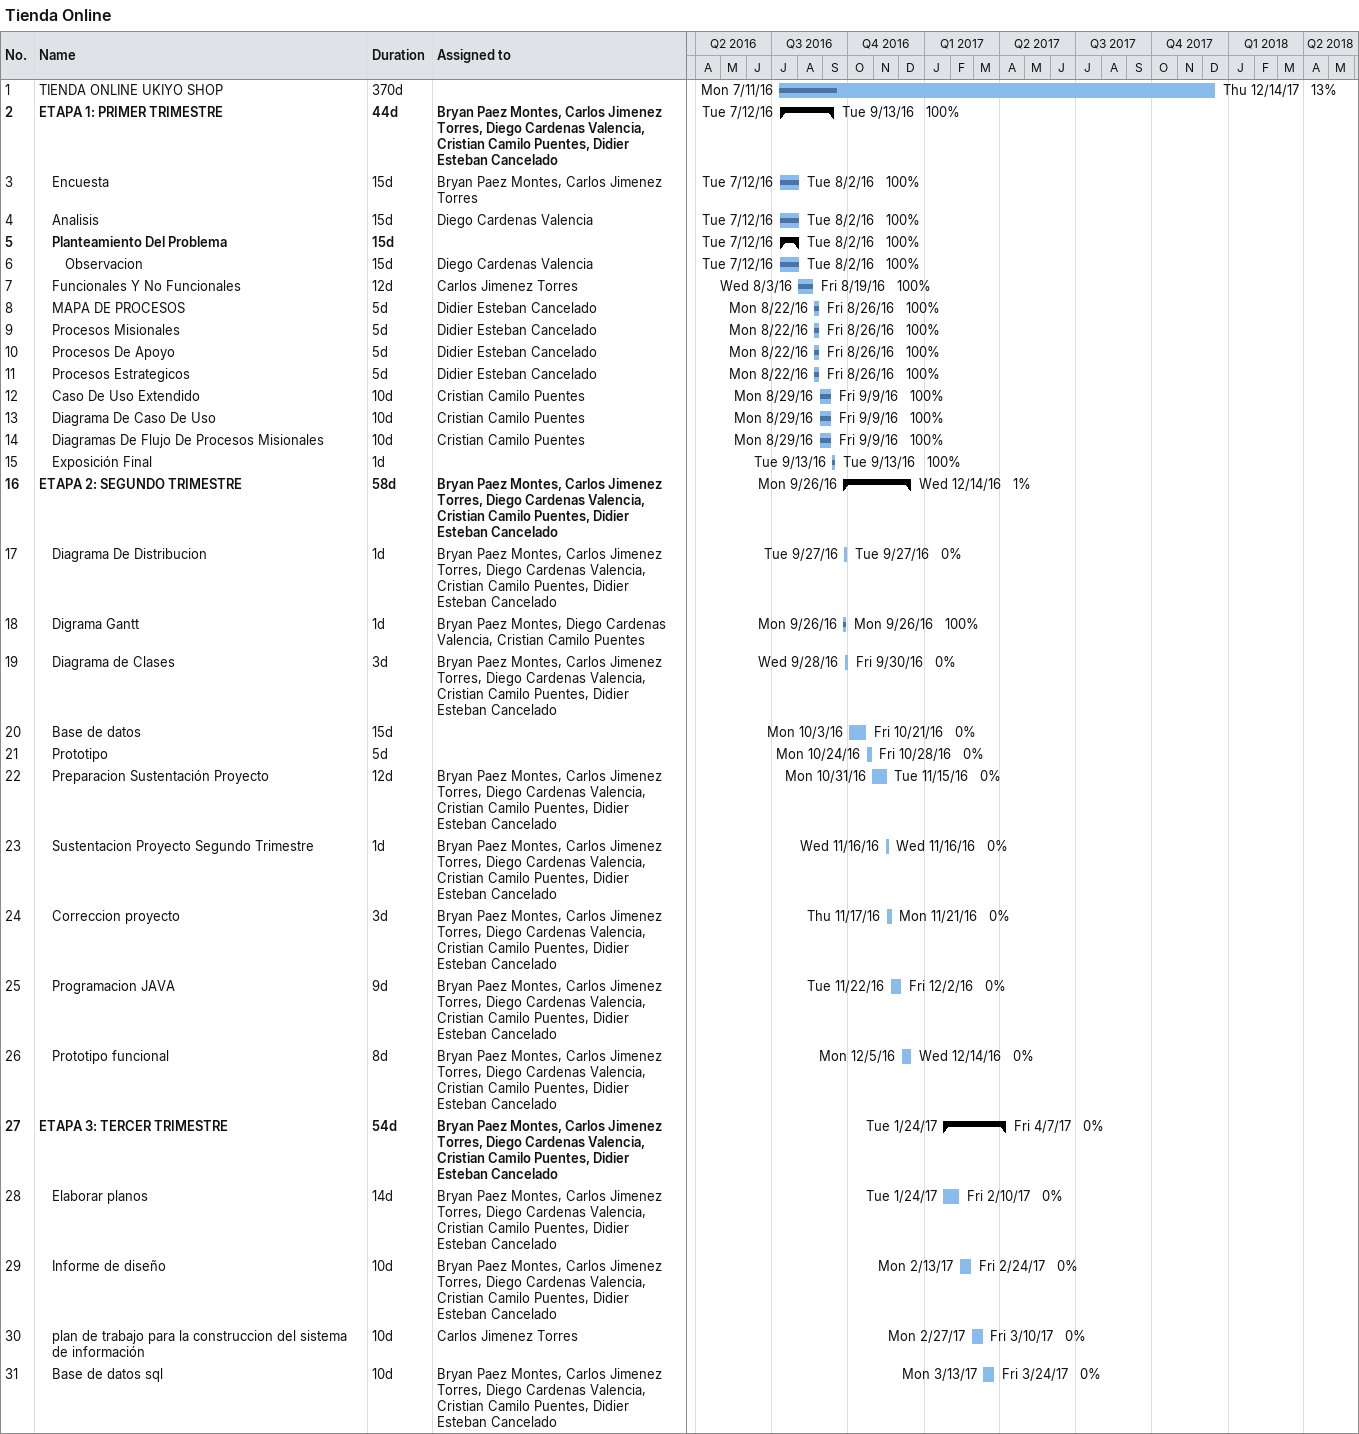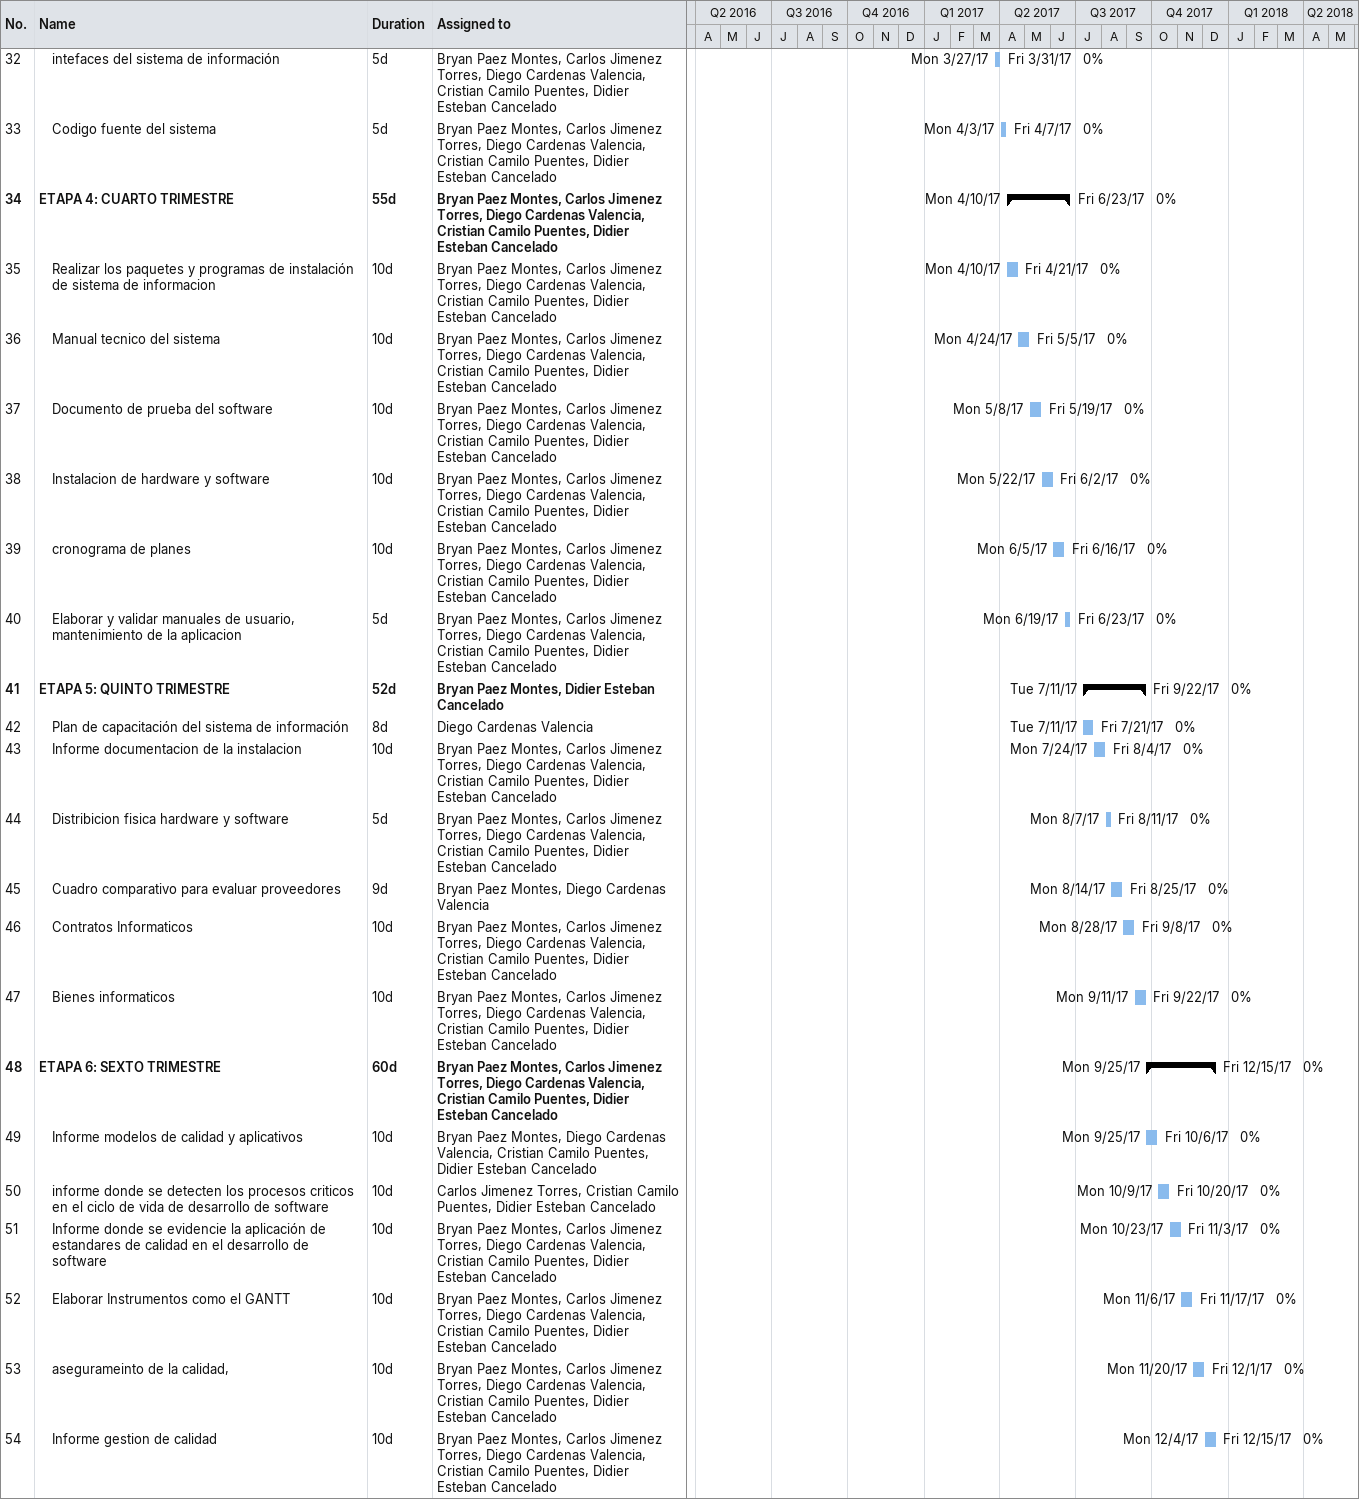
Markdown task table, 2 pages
Tienda Online

| ID | Level | Task | Duration | Start | Finish | Resources | % complete |
|---|---|---|---|---|---|---|---|
| 1 | 1 | TIENDA ONLINE UKIYO SHOP | 370d | 2016-07-11 | 2017-12-14 |  | 13 |
| 2 | 1 | **ETAPA 1: PRIMER TRIMESTRE** | 44d | 2016-07-12 | 2016-09-13 | Bryan Paez Montes, Carlos Jimenez Torres, Diego Cardenas Valencia, Cristian Camilo Puentes, Didier Esteban Cancelado | 100 |
| 3 | 2 | Encuesta | 15d | 2016-07-12 | 2016-08-02 | Bryan Paez Montes, Carlos Jimenez Torres | 100 |
| 4 | 2 | Analisis | 15d | 2016-07-12 | 2016-08-02 | Diego Cardenas Valencia | 100 |
| 5 | 2 | **Planteamiento Del Problema** | 15d | 2016-07-12 | 2016-08-02 |  | 100 |
| 6 | 3 | Observacion | 15d | 2016-07-12 | 2016-08-02 | Diego Cardenas Valencia | 100 |
| 7 | 2 | Funcionales Y No Funcionales | 12d | 2016-08-03 | 2016-08-19 | Carlos Jimenez Torres | 100 |
| 8 | 2 | MAPA DE PROCESOS | 5d | 2016-08-22 | 2016-08-26 | Didier Esteban Cancelado | 100 |
| 9 | 2 | Procesos Misionales | 5d | 2016-08-22 | 2016-08-26 | Didier Esteban Cancelado | 100 |
| 10 | 2 | Procesos De Apoyo | 5d | 2016-08-22 | 2016-08-26 | Didier Esteban Cancelado | 100 |
| 11 | 2 | Procesos Estrategicos | 5d | 2016-08-22 | 2016-08-26 | Didier Esteban Cancelado | 100 |
| 12 | 2 | Caso De Uso Extendido | 10d | 2016-08-29 | 2016-09-09 | Cristian Camilo Puentes | 100 |
| 13 | 2 | Diagrama De Caso De Uso | 10d | 2016-08-29 | 2016-09-09 | Cristian Camilo Puentes | 100 |
| 14 | 2 | Diagramas De Flujo De Procesos Misionales | 10d | 2016-08-29 | 2016-09-09 | Cristian Camilo Puentes | 100 |
| 15 | 2 | Exposición Final | 1d | 2016-09-13 | 2016-09-13 |  | 100 |
| 16 | 1 | **ETAPA 2: SEGUNDO TRIMESTRE** | 58d | 2016-09-26 | 2016-12-14 | Bryan Paez Montes, Carlos Jimenez Torres, Diego Cardenas Valencia, Cristian Camilo Puentes, Didier Esteban Cancelado | 1 |
| 17 | 2 | Diagrama De Distribucion | 1d | 2016-09-27 | 2016-09-27 | Bryan Paez Montes, Carlos Jimenez Torres, Diego Cardenas Valencia, Cristian Camilo Puentes, Didier Esteban Cancelado | 0 |
| 18 | 2 | Digrama Gantt | 1d | 2016-09-26 | 2016-09-26 | Bryan Paez Montes, Diego Cardenas Valencia, Cristian Camilo Puentes | 100 |
| 19 | 2 | Diagrama de Clases | 3d | 2016-09-28 | 2016-09-30 | Bryan Paez Montes, Carlos Jimenez Torres, Diego Cardenas Valencia, Cristian Camilo Puentes, Didier Esteban Cancelado | 0 |
| 20 | 2 | Base de datos | 15d | 2016-10-03 | 2016-10-21 |  | 0 |
| 21 | 2 | Prototipo | 5d | 2016-10-24 | 2016-10-28 |  | 0 |
| 22 | 2 | Preparacion Sustentación Proyecto | 12d | 2016-10-31 | 2016-11-15 | Bryan Paez Montes, Carlos Jimenez Torres, Diego Cardenas Valencia, Cristian Camilo Puentes, Didier Esteban Cancelado | 0 |
| 23 | 2 | Sustentacion Proyecto Segundo Trimestre | 1d | 2016-11-16 | 2016-11-16 | Bryan Paez Montes, Carlos Jimenez Torres, Diego Cardenas Valencia, Cristian Camilo Puentes, Didier Esteban Cancelado | 0 |
| 24 | 2 | Correccion proyecto | 3d | 2016-11-17 | 2016-11-21 | Bryan Paez Montes, Carlos Jimenez Torres, Diego Cardenas Valencia, Cristian Camilo Puentes, Didier Esteban Cancelado | 0 |
| 25 | 2 | Programacion JAVA | 9d | 2016-11-22 | 2016-12-02 | Bryan Paez Montes, Carlos Jimenez Torres, Diego Cardenas Valencia, Cristian Camilo Puentes, Didier Esteban Cancelado | 0 |
| 26 | 2 | Prototipo funcional | 8d | 2016-12-05 | 2016-12-14 | Bryan Paez Montes, Carlos Jimenez Torres, Diego Cardenas Valencia, Cristian Camilo Puentes, Didier Esteban Cancelado | 0 |
| 27 | 1 | **ETAPA 3: TERCER TRIMESTRE** | 54d | 2017-01-24 | 2017-04-07 | Bryan Paez Montes, Carlos Jimenez Torres, Diego Cardenas Valencia, Cristian Camilo Puentes, Didier Esteban Cancelado | 0 |
| 28 | 2 | Elaborar planos | 14d | 2017-01-24 | 2017-02-10 | Bryan Paez Montes, Carlos Jimenez Torres, Diego Cardenas Valencia, Cristian Camilo Puentes, Didier Esteban Cancelado | 0 |
| 29 | 2 | Informe de diseño | 10d | 2017-02-13 | 2017-02-24 | Bryan Paez Montes, Carlos Jimenez Torres, Diego Cardenas Valencia, Cristian Camilo Puentes, Didier Esteban Cancelado | 0 |
| 30 | 2 | plan de trabajo para la construccion del sistema de información | 10d | 2017-02-27 | 2017-03-10 | Carlos Jimenez Torres | 0 |
| 31 | 2 | Base de datos sql | 10d | 2017-03-13 | 2017-03-24 | Bryan Paez Montes, Carlos Jimenez Torres, Diego Cardenas Valencia, Cristian Camilo Puentes, Didier Esteban Cancelado | 0 |
| 32 | 2 | intefaces del sistema de información | 5d | 2017-03-27 | 2017-03-31 | Bryan Paez Montes, Carlos Jimenez Torres, Diego Cardenas Valencia, Cristian Camilo Puentes, Didier Esteban Cancelado | 0 |
| 33 | 2 | Codigo fuente del sistema | 5d | 2017-04-03 | 2017-04-07 | Bryan Paez Montes, Carlos Jimenez Torres, Diego Cardenas Valencia, Cristian Camilo Puentes, Didier Esteban Cancelado | 0 |
| 34 | 1 | **ETAPA 4: CUARTO TRIMESTRE** | 55d | 2017-04-10 | 2017-06-23 | Bryan Paez Montes, Carlos Jimenez Torres, Diego Cardenas Valencia, Cristian Camilo Puentes, Didier Esteban Cancelado | 0 |
| 35 | 2 | Realizar los paquetes y programas de instalación de sistema de informacion | 10d | 2017-04-10 | 2017-04-21 | Bryan Paez Montes, Carlos Jimenez Torres, Diego Cardenas Valencia, Cristian Camilo Puentes, Didier Esteban Cancelado | 0 |
| 36 | 2 | Manual tecnico del sistema | 10d | 2017-04-24 | 2017-05-05 | Bryan Paez Montes, Carlos Jimenez Torres, Diego Cardenas Valencia, Cristian Camilo Puentes, Didier Esteban Cancelado | 0 |
| 37 | 2 | Documento de prueba del software | 10d | 2017-05-08 | 2017-05-19 | Bryan Paez Montes, Carlos Jimenez Torres, Diego Cardenas Valencia, Cristian Camilo Puentes, Didier Esteban Cancelado | 0 |
| 38 | 2 | Instalacion de hardware y software | 10d | 2017-05-22 | 2017-06-02 | Bryan Paez Montes, Carlos Jimenez Torres, Diego Cardenas Valencia, Cristian Camilo Puentes, Didier Esteban Cancelado | 0 |
| 39 | 2 | cronograma de planes | 10d | 2017-06-05 | 2017-06-16 | Bryan Paez Montes, Carlos Jimenez Torres, Diego Cardenas Valencia, Cristian Camilo Puentes, Didier Esteban Cancelado | 0 |
| 40 | 2 | Elaborar y validar manuales de usuario, mantenimiento de la aplicacion | 5d | 2017-06-19 | 2017-06-23 | Bryan Paez Montes, Carlos Jimenez Torres, Diego Cardenas Valencia, Cristian Camilo Puentes, Didier Esteban Cancelado | 0 |
| 41 | 1 | **ETAPA 5: QUINTO TRIMESTRE** | 52d | 2017-07-11 | 2017-09-22 | Bryan Paez Montes, Didier Esteban Cancelado | 0 |
| 42 | 2 | Plan de capacitación del sistema de información | 8d | 2017-07-11 | 2017-07-21 | Diego Cardenas Valencia | 0 |
| 43 | 2 | Informe documentacion de la instalacion | 10d | 2017-07-24 | 2017-08-04 | Bryan Paez Montes, Carlos Jimenez Torres, Diego Cardenas Valencia, Cristian Camilo Puentes, Didier Esteban Cancelado | 0 |
| 44 | 2 | Distribicion fisica hardware y software | 5d | 2017-08-07 | 2017-08-11 | Bryan Paez Montes, Carlos Jimenez Torres, Diego Cardenas Valencia, Cristian Camilo Puentes, Didier Esteban Cancelado | 0 |
| 45 | 2 | Cuadro comparativo para evaluar proveedores | 9d | 2017-08-14 | 2017-08-25 | Bryan Paez Montes, Diego Cardenas Valencia | 0 |
| 46 | 2 | Contratos Informaticos | 10d | 2017-08-28 | 2017-09-08 | Bryan Paez Montes, Carlos Jimenez Torres, Diego Cardenas Valencia, Cristian Camilo Puentes, Didier Esteban Cancelado | 0 |
| 47 | 2 | Bienes informaticos | 10d | 2017-09-11 | 2017-09-22 | Bryan Paez Montes, Carlos Jimenez Torres, Diego Cardenas Valencia, Cristian Camilo Puentes, Didier Esteban Cancelado | 0 |
| 48 | 1 | **ETAPA 6: SEXTO TRIMESTRE** | 60d | 2017-09-25 | 2017-12-15 | Bryan Paez Montes, Carlos Jimenez Torres, Diego Cardenas Valencia, Cristian Camilo Puentes, Didier Esteban Cancelado | 0 |
| 49 | 2 | Informe modelos de calidad y aplicativos | 10d | 2017-09-25 | 2017-10-06 | Bryan Paez Montes, Diego Cardenas Valencia, Cristian Camilo Puentes, Didier Esteban Cancelado | 0 |
| 50 | 2 | informe donde se detecten los procesos criticos en el ciclo de vida de desarrollo de software | 10d | 2017-10-09 | 2017-10-20 | Carlos Jimenez Torres, Cristian Camilo Puentes, Didier Esteban Cancelado | 0 |
| 51 | 2 | Informe donde se evidencie la aplicación de estandares de calidad en el desarrollo de software | 10d | 2017-10-23 | 2017-11-03 | Bryan Paez Montes, Carlos Jimenez Torres, Diego Cardenas Valencia, Cristian Camilo Puentes, Didier Esteban Cancelado | 0 |
| 52 | 2 | Elaborar Instrumentos como el GANTT | 10d | 2017-11-06 | 2017-11-17 | Bryan Paez Montes, Carlos Jimenez Torres, Diego Cardenas Valencia, Cristian Camilo Puentes, Didier Esteban Cancelado | 0 |
| 53 | 2 | asegurameinto de la calidad, | 10d | 2017-11-20 | 2017-12-01 | Bryan Paez Montes, Carlos Jimenez Torres, Diego Cardenas Valencia, Cristian Camilo Puentes, Didier Esteban Cancelado | 0 |
| 54 | 2 | Informe gestion de calidad | 10d | 2017-12-04 | 2017-12-15 | Bryan Paez Montes, Carlos Jimenez Torres, Diego Cardenas Valencia, Cristian Camilo Puentes, Didier Esteban Cancelado | 0 |
